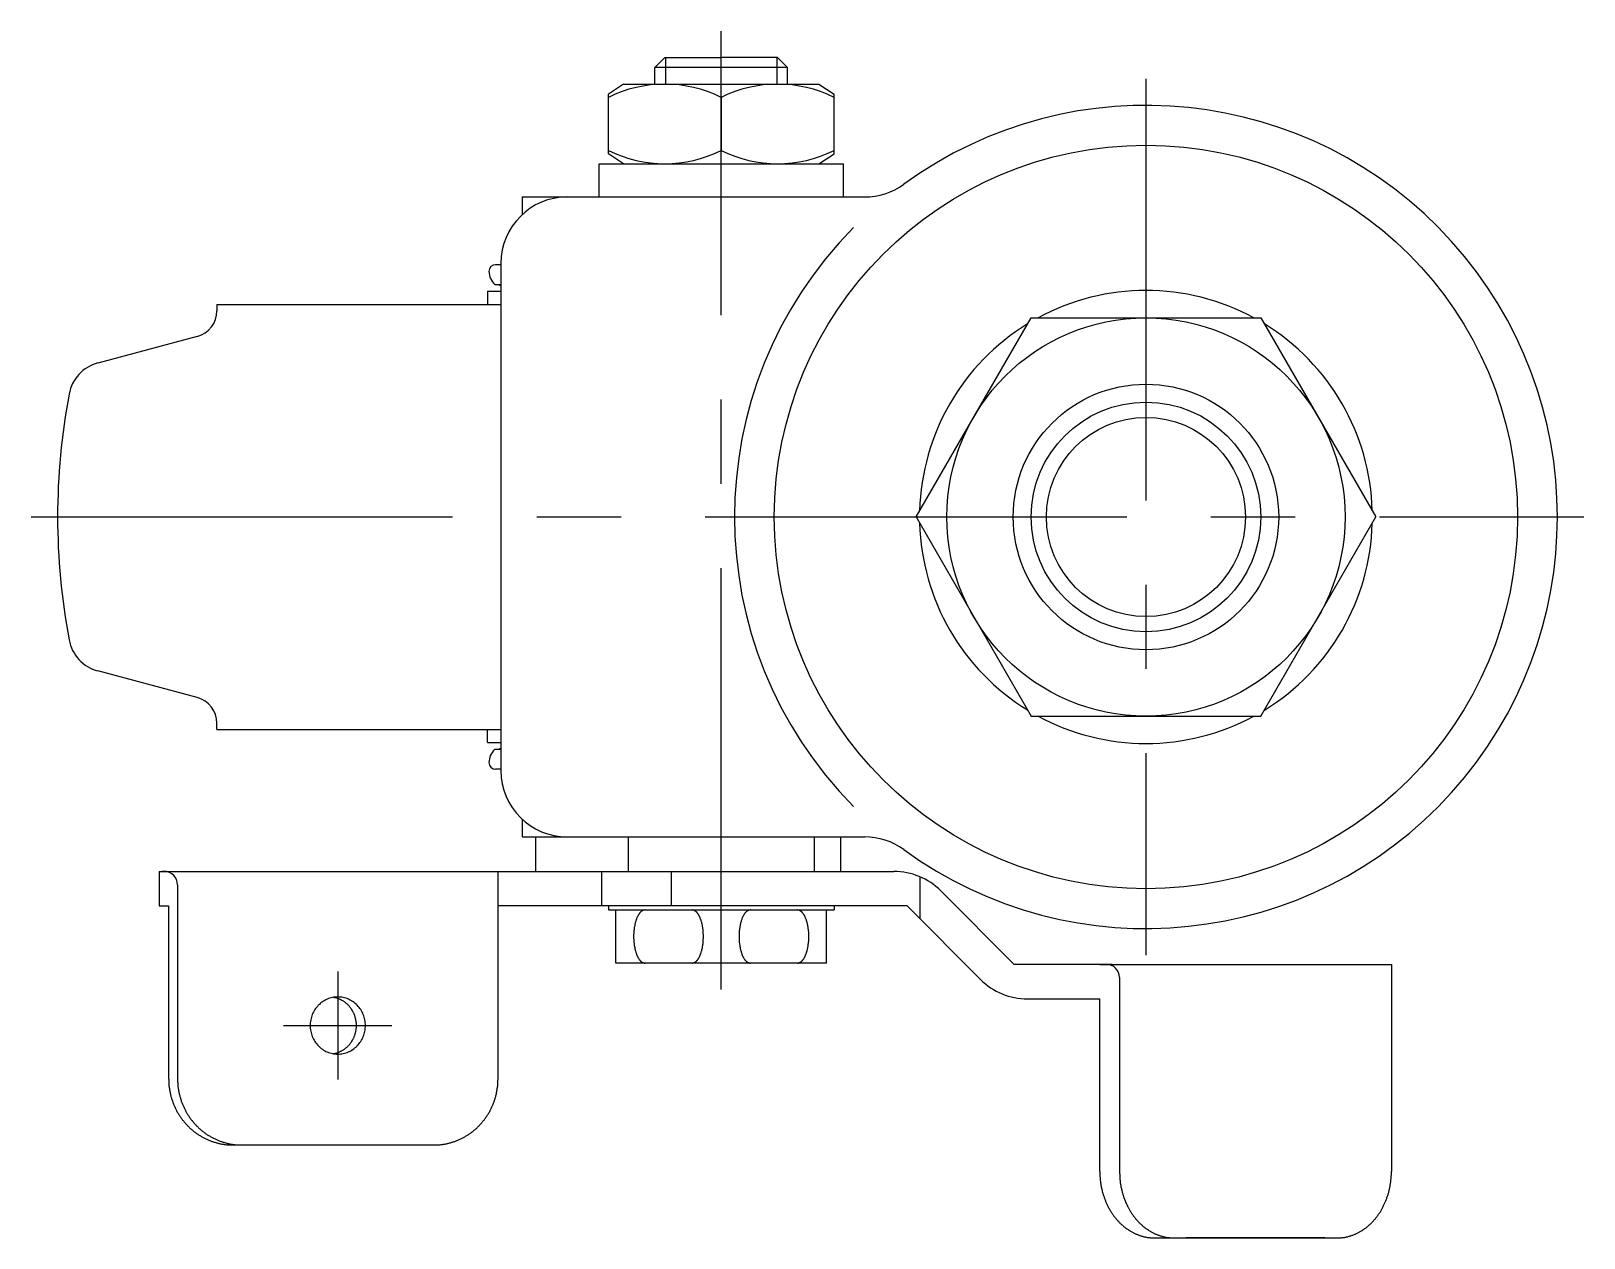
# Model space of a CAD drawing. Extents: x -185 to 65, y -129 to 274.
# Drawn here: x -52 to 65, y 182.9 to 273.8 of the extents above; entities that cross this region are included whole.
import ezdxf

# ---------------------------------------------------------------- set-up
doc = ezdxf.new("R2010")
doc.units = 0
doc.linetypes.add('CENTER', pattern=[50.8, 31.75, -6.35, 6.35, -6.35])
doc.layers.get('0').update_dxf_attribs({"linetype": 'CONTINUOUS'})
doc.layers.add('CENTER', color=1, linetype='CONTINUOUS')

msp = doc.modelspace()

# ---------------------------------------------------------------- linework, layer by layer
at = {"color": 7, "linetype": 'CONTINUOUS'}
for p, q in [((-5, 271.05), (-4.25, 271.8)), ((-4.25, 271.8), (0, 271.8)), ((4.25, 271.8), (0, 271.8)), ((5, 271.05), (4.25, 271.8)), ((5, 271.05), (-5, 271.05)), ((-5, 269.8), (-5, 271.05)), ((5, 269.77), (5, 271.05)), ((-7.36, 269.8), (-8.5, 269.04)), ((-7.36, 269.8), (7.36, 269.8)), ((7.36, 269.8), (8.5, 269.04)), ((-8.5, 264.56), (-8.5, 269.04)), ((0, 268.8), (0, 264.8)), ((8.5, 264.56), (8.5, 269.04)), ((-7.36, 263.8), (-8.5, 264.56)), ((7.36, 263.8), (8.5, 264.56)), ((-9.2, 263.8), (9.2, 263.8)), ((-9.2, 261.3), (-9.2, 263.8)), ((9.2, 261.3), (9.2, 263.8)), ((-15, 261.3), (10.81, 261.3)), ((-15, 261.3), (-15, 259.96)), ((-16.6, 256.3), (-16.6, 218.1)), ((-16.6, 256.2), (-17, 256.2)), ((-17.6, 254.2), (-16.6, 254.2)), ((-17.6, 254.2), (-17.6, 253.2)), ((-17.05, 254.7), (-16.6, 254.7)), ((-38, 253.2), (-16.6, 253.2)), ((-38, 253.2), (-38, 252.73)), ((14.68, 237.2), (23.34, 252.2)), ((23.34, 252.2), (40.66, 252.2)), ((40.66, 252.2), (49.32, 237.2)), ((-39.48, 250.8), (-46.96, 248.79)), ((14.68, 237.2), (23.34, 222.2)), ((40.66, 222.2), (49.32, 237.2)), ((-39.48, 223.59), (-46.96, 225.6)), ((-38, 221.2), (-38, 221.66)), ((-38, 221.2), (-16.6, 221.2)), ((-17.6, 220.2), (-17.6, 221.2)), ((23.34, 222.2), (40.66, 222.2)), ((-17.6, 220.2), (-16.6, 220.2)), ((-17.05, 219.7), (-16.6, 219.7)), ((-16.6, 218.2), (-17, 218.2)), ((-15, 214.43), (-15, 213.1)), ((-15, 213.1), (10.81, 213.1)), ((-14, 213.1), (-14, 210.5)), ((-7, 213.1), (-7, 210.5)), ((7, 213.1), (7, 210.5)), ((9, 210.5), (9, 213.1)), ((-42.34, 210.5), (-16.66, 210.5)), ((-42.34, 210.5), (-42.34, 207.9)), ((-41.8, 210.5), (-42.12, 210.5)), ((-40.96, 209.5), (-40.96, 194.9)), ((-16.81, 194.9), (-16.81, 210.5)), ((-16.66, 210.5), (13.01, 210.5)), ((-9, 207.9), (-9, 210.5)), ((-3.75, 207.9), (-3.75, 210.5)), ((14.98, 206.92), (14.98, 210.09)), ((16.54, 209.03), (22.08, 203.5)), ((-42.34, 207.9), (-41.64, 207.9)), ((-41.64, 207.9), (-41.64, 194.9)), ((14, 207.9), (-16.81, 207.9)), ((-8.5, 207.9), (-8.5, 207.6)), ((-8.5, 207.6), (8.5, 207.6)), ((-7.94, 203.6), (-7.94, 207.6)), ((7.94, 203.6), (7.94, 207.6)), ((8.5, 207.9), (8.5, 207.6)), ((14, 207.9), (19.54, 202.36)), ((-6, 203.6), (-7.94, 203.6)), ((6, 203.6), (-6, 203.6)), ((7.94, 203.6), (6, 203.6)), ((29.45, 203.5), (22.08, 203.5)), ((28.52, 203.5), (50.49, 203.5)), ((30.01, 202.5), (30.01, 187.9)), ((50.49, 203.5), (50.49, 187.9)), ((23.07, 200.9), (28.52, 200.9)), ((23.07, 200.9), (28.52, 200.9)), ((28.52, 187.9), (28.52, 200.9)), ((-36.81, 189.9), (-21.64, 189.9)), ((-35.8, 189.9), (-21.81, 189.9)), ((32.66, 182.9), (46.4, 182.9)), ((45.49, 182.9), (35.01, 182.9))]:
    msp.add_line(p, q, dxfattribs=at)
at = {"color": 3, "linetype": 'CONTINUOUS'}
for p, q in [((-4.19, 271.8), (-4.19, 269.8)), ((4.19, 271.8), (4.19, 269.8))]:
    msp.add_line(p, q, dxfattribs=at)
at = {"color": 7, "linetype": 'CONTINUOUS'}
for points in [[(-5.74, 207.6, 0), (-5.76, 207.6, 0), (-5.79, 207.59, 0), (-5.81, 207.59, 0), (-5.83, 207.59, 0), (-5.85, 207.58, 0), (-5.87, 207.58, 0), (-5.89, 207.57, 0), (-5.91, 207.56, 0), (-5.93, 207.55, 0), (-5.95, 207.54, 0), (-5.97, 207.52, 0), (-5.99, 207.51, 0), (-6.01, 207.5, 0), (-6.03, 207.48, 0), (-6.05, 207.46, 0), (-6.07, 207.45, 0), (-6.09, 207.43, 0), (-6.11, 207.41, 0), (-6.13, 207.38, 0), (-6.15, 207.36, 0), (-6.16, 207.34, 0), (-6.18, 207.31, 0), (-6.2, 207.29, 0), (-6.22, 207.26, 0), (-6.24, 207.23, 0), (-6.25, 207.2, 0), (-6.27, 207.17, 0), (-6.29, 207.14, 0), (-6.3, 207.11, 0), (-6.32, 207.08, 0), (-6.33, 207.05, 0), (-6.35, 207.01, 0), (-6.36, 206.98, 0), (-6.38, 206.94, 0), (-6.39, 206.9, 0), (-6.4, 206.87, 0), (-6.42, 206.83, 0), (-6.43, 206.79, 0), (-6.44, 206.75, 0), (-6.45, 206.71, 0), (-6.46, 206.67, 0), (-6.48, 206.63, 0), (-6.49, 206.58, 0), (-6.5, 206.54, 0), (-6.51, 206.5, 0), (-6.52, 206.45, 0), (-6.52, 206.41, 0), (-6.53, 206.36, 0), (-6.54, 206.32, 0), (-6.55, 206.27, 0), (-6.55, 206.22, 0), (-6.56, 206.18, 0), (-6.57, 206.13, 0), (-6.57, 206.08, 0), (-6.58, 206.04, 0), (-6.58, 205.99, 0), (-6.58, 205.94, 0), (-6.59, 205.89, 0), (-6.59, 205.84, 0), (-6.59, 205.79, 0), (-6.6, 205.74, 0), (-6.6, 205.7, 0), (-6.6, 205.65, 0), (-6.6, 205.6, 0), (-6.6, 205.55, 0), (-6.6, 205.5, 0), (-6.6, 205.45, 0), (-6.59, 205.4, 0), (-6.59, 205.35, 0), (-6.59, 205.3, 0), (-6.58, 205.26, 0), (-6.58, 205.21, 0), (-6.58, 205.16, 0), (-6.57, 205.11, 0), (-6.57, 205.06, 0), (-6.56, 205.02, 0), (-6.55, 204.97, 0), (-6.55, 204.92, 0), (-6.54, 204.88, 0), (-6.53, 204.83, 0), (-6.52, 204.79, 0), (-6.52, 204.74, 0), (-6.51, 204.7, 0), (-6.5, 204.65, 0), (-6.49, 204.61, 0), (-6.48, 204.57, 0), (-6.46, 204.53, 0), (-6.45, 204.49, 0), (-6.44, 204.45, 0), (-6.43, 204.41, 0), (-6.42, 204.37, 0), (-6.4, 204.33, 0), (-6.39, 204.29, 0), (-6.38, 204.25, 0), (-6.36, 204.22, 0), (-6.35, 204.18, 0), (-6.33, 204.15, 0), (-6.32, 204.12, 0), (-6.3, 204.08, 0), (-6.29, 204.05, 0), (-6.27, 204.02, 0), (-6.25, 203.99, 0), (-6.24, 203.96, 0), (-6.22, 203.93, 0), (-6.2, 203.91, 0), (-6.18, 203.88, 0), (-6.16, 203.86, 0), (-6.15, 203.83, 0), (-6.13, 203.81, 0), (-6.11, 203.79, 0), (-6.09, 203.77, 0), (-6.07, 203.75, 0), (-6.05, 203.73, 0), (-6.03, 203.71, 0), (-6.01, 203.7, 0), (-5.99, 203.68, 0), (-5.97, 203.67, 0), (-5.95, 203.66, 0), (-5.93, 203.65, 0), (-5.91, 203.64, 0), (-5.89, 203.63, 0), (-5.87, 203.62, 0), (-5.85, 203.61, 0), (-5.83, 203.61, 0), (-5.81, 203.6, 0), (-5.79, 203.6, 0), (-5.76, 203.6, 0), (-5.74, 203.6, 0)], [(-2.2, 203.6, 0), (-2.17, 203.6, 0), (-2.15, 203.6, 0), (-2.13, 203.6, 0), (-2.11, 203.61, 0), (-2.09, 203.61, 0), (-2.07, 203.62, 0), (-2.05, 203.63, 0), (-2.03, 203.64, 0), (-2.01, 203.65, 0), (-1.99, 203.66, 0), (-1.97, 203.67, 0), (-1.95, 203.68, 0), (-1.93, 203.7, 0), (-1.91, 203.71, 0), (-1.89, 203.73, 0), (-1.87, 203.75, 0), (-1.85, 203.77, 0), (-1.83, 203.79, 0), (-1.81, 203.81, 0), (-1.79, 203.83, 0), (-1.77, 203.86, 0), (-1.76, 203.88, 0), (-1.74, 203.91, 0), (-1.72, 203.93, 0), (-1.7, 203.96, 0), (-1.69, 203.99, 0), (-1.67, 204.02, 0), (-1.65, 204.05, 0), (-1.64, 204.08, 0), (-1.62, 204.12, 0), (-1.61, 204.15, 0), (-1.59, 204.18, 0), (-1.58, 204.22, 0), (-1.56, 204.25, 0), (-1.55, 204.29, 0), (-1.54, 204.33, 0), (-1.52, 204.37, 0), (-1.51, 204.41, 0), (-1.5, 204.45, 0), (-1.49, 204.49, 0), (-1.47, 204.53, 0), (-1.46, 204.57, 0), (-1.45, 204.61, 0), (-1.44, 204.65, 0), (-1.43, 204.7, 0), (-1.42, 204.74, 0), (-1.42, 204.79, 0), (-1.41, 204.83, 0), (-1.4, 204.88, 0), (-1.39, 204.92, 0), (-1.39, 204.97, 0), (-1.38, 205.02, 0), (-1.37, 205.06, 0), (-1.37, 205.11, 0), (-1.36, 205.16, 0), (-1.36, 205.21, 0), (-1.35, 205.26, 0), (-1.35, 205.3, 0), (-1.35, 205.35, 0), (-1.35, 205.4, 0), (-1.34, 205.45, 0), (-1.34, 205.5, 0), (-1.34, 205.55, 0), (-1.34, 205.6, 0), (-1.34, 205.65, 0), (-1.34, 205.7, 0), (-1.34, 205.74, 0), (-1.35, 205.79, 0), (-1.35, 205.84, 0), (-1.35, 205.89, 0), (-1.35, 205.94, 0), (-1.36, 205.99, 0), (-1.36, 206.04, 0), (-1.37, 206.08, 0), (-1.37, 206.13, 0), (-1.38, 206.18, 0), (-1.39, 206.22, 0), (-1.39, 206.27, 0), (-1.4, 206.32, 0), (-1.41, 206.36, 0), (-1.42, 206.41, 0), (-1.42, 206.45, 0), (-1.43, 206.5, 0), (-1.44, 206.54, 0), (-1.45, 206.58, 0), (-1.46, 206.63, 0), (-1.47, 206.67, 0), (-1.49, 206.71, 0), (-1.5, 206.75, 0), (-1.51, 206.79, 0), (-1.52, 206.83, 0), (-1.54, 206.87, 0), (-1.55, 206.9, 0), (-1.56, 206.94, 0), (-1.58, 206.98, 0), (-1.59, 207.01, 0), (-1.61, 207.05, 0), (-1.62, 207.08, 0), (-1.64, 207.11, 0), (-1.65, 207.14, 0), (-1.67, 207.17, 0), (-1.69, 207.2, 0), (-1.7, 207.23, 0), (-1.72, 207.26, 0), (-1.74, 207.29, 0), (-1.76, 207.31, 0), (-1.77, 207.34, 0), (-1.79, 207.36, 0), (-1.81, 207.38, 0), (-1.83, 207.41, 0), (-1.85, 207.43, 0), (-1.87, 207.45, 0), (-1.89, 207.46, 0), (-1.91, 207.48, 0), (-1.93, 207.5, 0), (-1.95, 207.51, 0), (-1.97, 207.52, 0), (-1.99, 207.54, 0), (-2.01, 207.55, 0), (-2.03, 207.56, 0), (-2.05, 207.57, 0), (-2.07, 207.58, 0), (-2.09, 207.58, 0), (-2.11, 207.59, 0), (-2.13, 207.59, 0), (-2.15, 207.59, 0), (-2.17, 207.6, 0), (-2.2, 207.6, 0)], [(2.2, 207.6, 0), (2.18, 207.6, 0), (2.15, 207.59, 0), (2.13, 207.59, 0), (2.11, 207.59, 0), (2.09, 207.58, 0), (2.07, 207.58, 0), (2.05, 207.57, 0), (2.03, 207.56, 0), (2.01, 207.55, 0), (1.99, 207.54, 0), (1.97, 207.52, 0), (1.95, 207.51, 0), (1.93, 207.5, 0), (1.91, 207.48, 0), (1.89, 207.46, 0), (1.87, 207.45, 0), (1.85, 207.43, 0), (1.83, 207.41, 0), (1.81, 207.38, 0), (1.79, 207.36, 0), (1.78, 207.34, 0), (1.76, 207.31, 0), (1.74, 207.29, 0), (1.72, 207.26, 0), (1.7, 207.23, 0), (1.69, 207.2, 0), (1.67, 207.17, 0), (1.65, 207.14, 0), (1.64, 207.11, 0), (1.62, 207.08, 0), (1.61, 207.05, 0), (1.59, 207.01, 0), (1.58, 206.98, 0), (1.56, 206.94, 0), (1.55, 206.9, 0), (1.54, 206.87, 0), (1.52, 206.83, 0), (1.51, 206.79, 0), (1.5, 206.75, 0), (1.49, 206.71, 0), (1.48, 206.67, 0), (1.46, 206.63, 0), (1.45, 206.58, 0), (1.44, 206.54, 0), (1.43, 206.5, 0), (1.42, 206.45, 0), (1.42, 206.41, 0), (1.41, 206.36, 0), (1.4, 206.32, 0), (1.39, 206.27, 0), (1.39, 206.22, 0), (1.38, 206.18, 0), (1.37, 206.13, 0), (1.37, 206.08, 0), (1.36, 206.04, 0), (1.36, 205.99, 0), (1.36, 205.94, 0), (1.35, 205.89, 0), (1.35, 205.84, 0), (1.35, 205.79, 0), (1.34, 205.74, 0), (1.34, 205.7, 0), (1.34, 205.65, 0), (1.34, 205.6, 0), (1.34, 205.55, 0), (1.34, 205.5, 0), (1.34, 205.45, 0), (1.35, 205.4, 0), (1.35, 205.35, 0), (1.35, 205.3, 0), (1.36, 205.26, 0), (1.36, 205.21, 0), (1.36, 205.16, 0), (1.37, 205.11, 0), (1.37, 205.06, 0), (1.38, 205.02, 0), (1.39, 204.97, 0), (1.39, 204.92, 0), (1.4, 204.88, 0), (1.41, 204.83, 0), (1.42, 204.79, 0), (1.42, 204.74, 0), (1.43, 204.7, 0), (1.44, 204.65, 0), (1.45, 204.61, 0), (1.46, 204.57, 0), (1.48, 204.53, 0), (1.49, 204.49, 0), (1.5, 204.45, 0), (1.51, 204.41, 0), (1.52, 204.37, 0), (1.54, 204.33, 0), (1.55, 204.29, 0), (1.56, 204.25, 0), (1.58, 204.22, 0), (1.59, 204.18, 0), (1.61, 204.15, 0), (1.62, 204.12, 0), (1.64, 204.08, 0), (1.65, 204.05, 0), (1.67, 204.02, 0), (1.69, 203.99, 0), (1.7, 203.96, 0), (1.72, 203.93, 0), (1.74, 203.91, 0), (1.76, 203.88, 0), (1.78, 203.86, 0), (1.79, 203.83, 0), (1.81, 203.81, 0), (1.83, 203.79, 0), (1.85, 203.77, 0), (1.87, 203.75, 0), (1.89, 203.73, 0), (1.91, 203.71, 0), (1.93, 203.7, 0), (1.95, 203.68, 0), (1.97, 203.67, 0), (1.99, 203.66, 0), (2.01, 203.65, 0), (2.03, 203.64, 0), (2.05, 203.63, 0), (2.07, 203.62, 0), (2.09, 203.61, 0), (2.11, 203.61, 0), (2.13, 203.6, 0), (2.15, 203.6, 0), (2.18, 203.6, 0), (2.2, 203.6, 0)], [(5.74, 203.6, 0), (5.77, 203.6, 0), (5.79, 203.6, 0), (5.81, 203.6, 0), (5.83, 203.61, 0), (5.85, 203.61, 0), (5.87, 203.62, 0), (5.89, 203.63, 0), (5.91, 203.64, 0), (5.93, 203.65, 0), (5.95, 203.66, 0), (5.97, 203.67, 0), (5.99, 203.68, 0), (6.01, 203.7, 0), (6.03, 203.71, 0), (6.05, 203.73, 0), (6.07, 203.75, 0), (6.09, 203.77, 0), (6.11, 203.79, 0), (6.13, 203.81, 0), (6.15, 203.83, 0), (6.17, 203.86, 0), (6.18, 203.88, 0), (6.2, 203.91, 0), (6.22, 203.93, 0), (6.24, 203.96, 0), (6.25, 203.99, 0), (6.27, 204.02, 0), (6.29, 204.05, 0), (6.3, 204.08, 0), (6.32, 204.12, 0), (6.33, 204.15, 0), (6.35, 204.18, 0), (6.36, 204.22, 0), (6.38, 204.25, 0), (6.39, 204.29, 0), (6.4, 204.33, 0), (6.42, 204.37, 0), (6.43, 204.41, 0), (6.44, 204.45, 0), (6.45, 204.49, 0), (6.47, 204.53, 0), (6.48, 204.57, 0), (6.49, 204.61, 0), (6.5, 204.65, 0), (6.51, 204.7, 0), (6.52, 204.74, 0), (6.52, 204.79, 0), (6.53, 204.83, 0), (6.54, 204.88, 0), (6.55, 204.92, 0), (6.55, 204.97, 0), (6.56, 205.02, 0), (6.57, 205.06, 0), (6.57, 205.11, 0), (6.58, 205.16, 0), (6.58, 205.21, 0), (6.59, 205.26, 0), (6.59, 205.3, 0), (6.59, 205.35, 0), (6.59, 205.4, 0), (6.6, 205.45, 0), (6.6, 205.5, 0), (6.6, 205.55, 0), (6.6, 205.6, 0), (6.6, 205.65, 0), (6.6, 205.7, 0), (6.6, 205.74, 0), (6.59, 205.79, 0), (6.59, 205.84, 0), (6.59, 205.89, 0), (6.59, 205.94, 0), (6.58, 205.99, 0), (6.58, 206.04, 0), (6.57, 206.08, 0), (6.57, 206.13, 0), (6.56, 206.18, 0), (6.55, 206.22, 0), (6.55, 206.27, 0), (6.54, 206.32, 0), (6.53, 206.36, 0), (6.52, 206.41, 0), (6.52, 206.45, 0), (6.51, 206.5, 0), (6.5, 206.54, 0), (6.49, 206.58, 0), (6.48, 206.63, 0), (6.47, 206.67, 0), (6.45, 206.71, 0), (6.44, 206.75, 0), (6.43, 206.79, 0), (6.42, 206.83, 0), (6.4, 206.87, 0), (6.39, 206.9, 0), (6.38, 206.94, 0), (6.36, 206.98, 0), (6.35, 207.01, 0), (6.33, 207.05, 0), (6.32, 207.08, 0), (6.3, 207.11, 0), (6.29, 207.14, 0), (6.27, 207.17, 0), (6.25, 207.2, 0), (6.24, 207.23, 0), (6.22, 207.26, 0), (6.2, 207.29, 0), (6.18, 207.31, 0), (6.17, 207.34, 0), (6.15, 207.36, 0), (6.13, 207.38, 0), (6.11, 207.41, 0), (6.09, 207.43, 0), (6.07, 207.45, 0), (6.05, 207.46, 0), (6.03, 207.48, 0), (6.01, 207.5, 0), (5.99, 207.51, 0), (5.97, 207.52, 0), (5.95, 207.54, 0), (5.93, 207.55, 0), (5.91, 207.56, 0), (5.89, 207.57, 0), (5.87, 207.58, 0), (5.85, 207.58, 0), (5.83, 207.59, 0), (5.81, 207.59, 0), (5.79, 207.59, 0), (5.77, 207.6, 0), (5.74, 207.6, 0)], [(-28.89, 201.05, 0), (-28.99, 201.04, 0), (-29.09, 201.04, 0), (-29.19, 201.02, 0), (-29.29, 201.01, 0), (-29.39, 200.98, 0), (-29.49, 200.95, 0), (-29.59, 200.92, 0), (-29.68, 200.88, 0), (-29.78, 200.84, 0), (-29.87, 200.79, 0), (-29.96, 200.74, 0), (-30.04, 200.69, 0), (-30.13, 200.62, 0), (-30.21, 200.56, 0), (-30.28, 200.49, 0), (-30.36, 200.42, 0), (-30.43, 200.34, 0), (-30.49, 200.26, 0), (-30.56, 200.18, 0), (-30.62, 200.09, 0), (-30.67, 200, 0), (-30.72, 199.91, 0), (-30.77, 199.82, 0), (-30.81, 199.72, 0), (-30.84, 199.62, 0), (-30.88, 199.52, 0), (-30.9, 199.42, 0), (-30.93, 199.32, 0), (-30.94, 199.21, 0), (-30.96, 199.11, 0), (-30.96, 199, 0), (-30.97, 198.9, 0), (-30.96, 198.79, 0), (-30.96, 198.69, 0), (-30.94, 198.58, 0), (-30.93, 198.48, 0), (-30.9, 198.37, 0), (-30.88, 198.27, 0), (-30.84, 198.17, 0), (-30.81, 198.07, 0), (-30.77, 197.98, 0), (-30.72, 197.88, 0), (-30.67, 197.79, 0), (-30.62, 197.7, 0), (-30.56, 197.62, 0), (-30.49, 197.53, 0), (-30.43, 197.45, 0), (-30.36, 197.38, 0), (-30.28, 197.3, 0), (-30.21, 197.24, 0), (-30.13, 197.17, 0), (-30.04, 197.11, 0), (-29.96, 197.05, 0), (-29.87, 197, 0), (-29.78, 196.95, 0), (-29.68, 196.91, 0), (-29.59, 196.87, 0), (-29.49, 196.84, 0), (-29.39, 196.81, 0), (-29.29, 196.79, 0), (-29.19, 196.77, 0), (-29.09, 196.76, 0), (-28.99, 196.75, 0), (-28.89, 196.75, 0), (-28.79, 196.75, 0), (-28.69, 196.76, 0), (-28.58, 196.77, 0), (-28.48, 196.79, 0), (-28.38, 196.81, 0), (-28.29, 196.84, 0), (-28.19, 196.87, 0), (-28.09, 196.91, 0), (-28, 196.95, 0), (-27.91, 197, 0), (-27.82, 197.05, 0), (-27.73, 197.11, 0), (-27.65, 197.17, 0), (-27.57, 197.24, 0), (-27.49, 197.3, 0), (-27.42, 197.38, 0), (-27.35, 197.45, 0), (-27.28, 197.53, 0), (-27.22, 197.62, 0), (-27.16, 197.7, 0), (-27.11, 197.79, 0), (-27.06, 197.88, 0), (-27.01, 197.98, 0), (-26.97, 198.07, 0), (-26.93, 198.17, 0), (-26.9, 198.27, 0), (-26.87, 198.37, 0), (-26.85, 198.48, 0), (-26.83, 198.58, 0), (-26.82, 198.69, 0), (-26.81, 198.79, 0), (-26.81, 198.9, 0), (-26.81, 199, 0), (-26.82, 199.11, 0), (-26.83, 199.21, 0), (-26.85, 199.32, 0), (-26.87, 199.42, 0), (-26.9, 199.52, 0), (-26.93, 199.62, 0), (-26.97, 199.72, 0), (-27.01, 199.82, 0), (-27.06, 199.91, 0), (-27.11, 200, 0), (-27.16, 200.09, 0), (-27.22, 200.18, 0), (-27.28, 200.26, 0), (-27.35, 200.34, 0), (-27.42, 200.42, 0), (-27.49, 200.49, 0), (-27.57, 200.56, 0), (-27.65, 200.62, 0), (-27.73, 200.69, 0), (-27.82, 200.74, 0), (-27.91, 200.79, 0), (-28, 200.84, 0), (-28.09, 200.88, 0), (-28.19, 200.92, 0), (-28.29, 200.95, 0), (-28.38, 200.98, 0), (-28.48, 201.01, 0), (-28.58, 201.02, 0), (-28.69, 201.04, 0), (-28.79, 201.04, 0), (-28.89, 201.05, 0)], [(-29.24, 196.77, 0), (-29.19, 196.78, 0), (-29.15, 196.79, 0), (-29.1, 196.8, 0), (-29.06, 196.81, 0), (-29.01, 196.82, 0), (-28.97, 196.84, 0), (-28.92, 196.85, 0), (-28.88, 196.87, 0), (-28.84, 196.88, 0), (-28.79, 196.9, 0), (-28.75, 196.92, 0), (-28.71, 196.94, 0), (-28.67, 196.96, 0), (-28.63, 196.98, 0), (-28.59, 197, 0), (-28.55, 197.02, 0), (-28.51, 197.04, 0), (-28.47, 197.07, 0), (-28.43, 197.09, 0), (-28.39, 197.12, 0), (-28.35, 197.15, 0), (-28.32, 197.18, 0), (-28.28, 197.21, 0), (-28.24, 197.24, 0), (-28.21, 197.27, 0), (-28.17, 197.3, 0), (-28.14, 197.33, 0), (-28.11, 197.36, 0), (-28.07, 197.4, 0), (-28.04, 197.43, 0), (-28.01, 197.47, 0), (-27.98, 197.5, 0), (-27.95, 197.54, 0), (-27.92, 197.57, 0), (-27.9, 197.61, 0), (-27.87, 197.65, 0), (-27.84, 197.69, 0), (-27.82, 197.73, 0), (-27.79, 197.77, 0), (-27.77, 197.81, 0), (-27.75, 197.85, 0), (-27.73, 197.89, 0), (-27.7, 197.94, 0), (-27.68, 197.98, 0), (-27.66, 198.02, 0), (-27.65, 198.06, 0), (-27.63, 198.11, 0), (-27.61, 198.15, 0), (-27.6, 198.2, 0), (-27.58, 198.24, 0), (-27.57, 198.29, 0), (-27.56, 198.33, 0), (-27.55, 198.38, 0), (-27.54, 198.43, 0), (-27.53, 198.47, 0), (-27.52, 198.52, 0), (-27.51, 198.57, 0), (-27.5, 198.61, 0), (-27.5, 198.66, 0), (-27.49, 198.71, 0), (-27.49, 198.75, 0), (-27.49, 198.8, 0), (-27.49, 198.85, 0), (-27.48, 198.9, 0), (-27.49, 198.94, 0), (-27.49, 198.99, 0), (-27.49, 199.04, 0), (-27.49, 199.09, 0), (-27.5, 199.13, 0), (-27.5, 199.18, 0), (-27.51, 199.23, 0), (-27.52, 199.28, 0), (-27.53, 199.32, 0), (-27.54, 199.37, 0), (-27.55, 199.41, 0), (-27.56, 199.46, 0), (-27.57, 199.51, 0), (-27.58, 199.55, 0), (-27.6, 199.6, 0), (-27.61, 199.64, 0), (-27.63, 199.69, 0), (-27.65, 199.73, 0), (-27.66, 199.77, 0), (-27.68, 199.82, 0), (-27.7, 199.86, 0), (-27.73, 199.9, 0), (-27.75, 199.94, 0), (-27.77, 199.98, 0), (-27.79, 200.03, 0), (-27.82, 200.06, 0), (-27.84, 200.1, 0), (-27.87, 200.14, 0), (-27.9, 200.18, 0), (-27.92, 200.22, 0), (-27.95, 200.26, 0), (-27.98, 200.29, 0), (-28.01, 200.33, 0), (-28.04, 200.36, 0), (-28.07, 200.4, 0), (-28.11, 200.43, 0), (-28.14, 200.47, 0), (-28.17, 200.5, 0), (-28.21, 200.53, 0), (-28.24, 200.56, 0), (-28.28, 200.59, 0), (-28.32, 200.62, 0), (-28.35, 200.65, 0), (-28.39, 200.67, 0), (-28.43, 200.7, 0), (-28.47, 200.72, 0), (-28.51, 200.75, 0), (-28.55, 200.77, 0), (-28.59, 200.79, 0), (-28.63, 200.82, 0), (-28.67, 200.84, 0), (-28.71, 200.86, 0), (-28.75, 200.88, 0), (-28.79, 200.9, 0), (-28.84, 200.91, 0), (-28.88, 200.93, 0), (-28.92, 200.94, 0), (-28.97, 200.96, 0), (-29.01, 200.97, 0), (-29.06, 200.98, 0), (-29.1, 200.99, 0), (-29.15, 201, 0), (-29.19, 201.01, 0), (-29.24, 201.02, 0)], [(-41.64, 194.9, 0), (-41.63, 194.84, 0), (-41.63, 194.77, 0), (-41.63, 194.71, 0), (-41.63, 194.65, 0), (-41.63, 194.59, 0), (-41.62, 194.53, 0), (-41.62, 194.47, 0), (-41.61, 194.41, 0), (-41.61, 194.35, 0), (-41.6, 194.29, 0), (-41.59, 194.22, 0), (-41.58, 194.16, 0), (-41.57, 194.1, 0), (-41.56, 194.04, 0), (-41.55, 193.98, 0), (-41.54, 193.92, 0), (-41.53, 193.86, 0), (-41.52, 193.8, 0), (-41.5, 193.74, 0), (-41.49, 193.68, 0), (-41.48, 193.62, 0), (-41.46, 193.56, 0), (-41.44, 193.5, 0), (-41.43, 193.45, 0), (-41.41, 193.39, 0), (-41.39, 193.33, 0), (-41.37, 193.27, 0), (-41.35, 193.21, 0), (-41.33, 193.16, 0), (-41.31, 193.1, 0), (-41.29, 193.04, 0), (-41.27, 192.98, 0), (-41.24, 192.93, 0), (-41.22, 192.87, 0), (-41.2, 192.82, 0), (-41.17, 192.76, 0), (-41.15, 192.7, 0), (-41.12, 192.65, 0), (-41.09, 192.59, 0), (-41.07, 192.54, 0), (-41.04, 192.49, 0), (-41.01, 192.43, 0), (-40.98, 192.38, 0), (-40.95, 192.33, 0), (-40.92, 192.27, 0), (-40.89, 192.22, 0), (-40.85, 192.17, 0), (-40.82, 192.12, 0), (-40.79, 192.07, 0), (-40.75, 192.02, 0), (-40.72, 191.97, 0), (-40.68, 191.92, 0), (-40.65, 191.87, 0), (-40.61, 191.82, 0), (-40.58, 191.77, 0), (-40.54, 191.73, 0), (-40.5, 191.68, 0), (-40.46, 191.63, 0), (-40.42, 191.59, 0), (-40.38, 191.54, 0), (-40.34, 191.49, 0), (-40.3, 191.45, 0), (-40.26, 191.41, 0), (-40.22, 191.36, 0), (-40.18, 191.32, 0), (-40.14, 191.28, 0), (-40.09, 191.23, 0), (-40.05, 191.19, 0), (-40, 191.15, 0), (-39.96, 191.11, 0), (-39.92, 191.07, 0), (-39.87, 191.03, 0), (-39.82, 190.99, 0), (-39.78, 190.96, 0), (-39.73, 190.92, 0), (-39.68, 190.88, 0), (-39.63, 190.85, 0), (-39.59, 190.81, 0), (-39.54, 190.77, 0), (-39.49, 190.74, 0), (-39.44, 190.71, 0), (-39.39, 190.67, 0), (-39.34, 190.64, 0), (-39.29, 190.61, 0), (-39.24, 190.58, 0), (-39.19, 190.55, 0), (-39.13, 190.52, 0), (-39.08, 190.49, 0), (-39.03, 190.46, 0), (-38.98, 190.43, 0), (-38.92, 190.4, 0), (-38.87, 190.38, 0), (-38.82, 190.35, 0), (-38.76, 190.33, 0), (-38.71, 190.3, 0), (-38.65, 190.28, 0), (-38.6, 190.25, 0), (-38.54, 190.23, 0), (-38.49, 190.21, 0), (-38.43, 190.19, 0), (-38.38, 190.17, 0), (-38.32, 190.15, 0), (-38.26, 190.13, 0), (-38.21, 190.11, 0), (-38.15, 190.1, 0), (-38.09, 190.08, 0), (-38.04, 190.06, 0), (-37.98, 190.05, 0), (-37.92, 190.03, 0), (-37.86, 190.02, 0), (-37.81, 190.01, 0), (-37.75, 189.99, 0), (-37.69, 189.98, 0), (-37.63, 189.97, 0), (-37.57, 189.96, 0), (-37.51, 189.95, 0), (-37.46, 189.94, 0), (-37.4, 189.94, 0), (-37.34, 189.93, 0), (-37.28, 189.92, 0), (-37.22, 189.92, 0), (-37.16, 189.91, 0), (-37.1, 189.91, 0), (-37.04, 189.9, 0), (-36.98, 189.9, 0), (-36.92, 189.9, 0), (-36.86, 189.9, 0), (-36.81, 189.9, 0)], [(-40.96, 194.9, 0), (-40.96, 194.84, 0), (-40.96, 194.77, 0), (-40.96, 194.71, 0), (-40.96, 194.65, 0), (-40.95, 194.59, 0), (-40.95, 194.53, 0), (-40.94, 194.47, 0), (-40.94, 194.41, 0), (-40.93, 194.35, 0), (-40.93, 194.29, 0), (-40.92, 194.22, 0), (-40.91, 194.16, 0), (-40.9, 194.1, 0), (-40.89, 194.04, 0), (-40.88, 193.98, 0), (-40.87, 193.92, 0), (-40.86, 193.86, 0), (-40.85, 193.8, 0), (-40.83, 193.74, 0), (-40.82, 193.68, 0), (-40.8, 193.62, 0), (-40.79, 193.56, 0), (-40.77, 193.5, 0), (-40.75, 193.45, 0), (-40.74, 193.39, 0), (-40.72, 193.33, 0), (-40.7, 193.27, 0), (-40.68, 193.21, 0), (-40.66, 193.16, 0), (-40.64, 193.1, 0), (-40.62, 193.04, 0), (-40.59, 192.98, 0), (-40.57, 192.93, 0), (-40.55, 192.87, 0), (-40.52, 192.82, 0), (-40.5, 192.76, 0), (-40.47, 192.7, 0), (-40.45, 192.65, 0), (-40.42, 192.59, 0), (-40.39, 192.54, 0), (-40.36, 192.49, 0), (-40.33, 192.43, 0), (-40.31, 192.38, 0), (-40.28, 192.33, 0), (-40.24, 192.27, 0), (-40.21, 192.22, 0), (-40.18, 192.17, 0), (-40.15, 192.12, 0), (-40.12, 192.07, 0), (-40.08, 192.02, 0), (-40.05, 191.97, 0), (-40.01, 191.92, 0), (-39.98, 191.87, 0), (-39.94, 191.82, 0), (-39.9, 191.77, 0), (-39.87, 191.73, 0), (-39.83, 191.68, 0), (-39.79, 191.63, 0), (-39.75, 191.59, 0), (-39.71, 191.54, 0), (-39.67, 191.49, 0), (-39.63, 191.45, 0), (-39.59, 191.41, 0), (-39.55, 191.36, 0), (-39.51, 191.32, 0), (-39.46, 191.28, 0), (-39.42, 191.23, 0), (-39.38, 191.19, 0), (-39.33, 191.15, 0), (-39.29, 191.11, 0), (-39.24, 191.07, 0), (-39.2, 191.03, 0), (-39.15, 190.99, 0), (-39.1, 190.96, 0), (-39.06, 190.92, 0), (-39.01, 190.88, 0), (-38.96, 190.85, 0), (-38.91, 190.81, 0), (-38.87, 190.77, 0), (-38.82, 190.74, 0), (-38.77, 190.71, 0), (-38.72, 190.67, 0), (-38.67, 190.64, 0), (-38.62, 190.61, 0), (-38.56, 190.58, 0), (-38.51, 190.55, 0), (-38.46, 190.52, 0), (-38.41, 190.49, 0), (-38.36, 190.46, 0), (-38.3, 190.43, 0), (-38.25, 190.4, 0), (-38.2, 190.38, 0), (-38.14, 190.35, 0), (-38.09, 190.33, 0), (-38.04, 190.3, 0), (-37.98, 190.28, 0), (-37.93, 190.25, 0), (-37.87, 190.23, 0), (-37.82, 190.21, 0), (-37.76, 190.19, 0), (-37.7, 190.17, 0), (-37.65, 190.15, 0), (-37.59, 190.13, 0), (-37.53, 190.11, 0), (-37.48, 190.1, 0), (-37.42, 190.08, 0), (-37.36, 190.06, 0), (-37.31, 190.05, 0), (-37.25, 190.03, 0), (-37.19, 190.02, 0), (-37.13, 190.01, 0), (-37.07, 189.99, 0), (-37.02, 189.98, 0), (-36.96, 189.97, 0), (-36.9, 189.96, 0), (-36.84, 189.95, 0), (-36.78, 189.94, 0), (-36.72, 189.94, 0), (-36.67, 189.93, 0), (-36.61, 189.92, 0), (-36.55, 189.92, 0), (-36.49, 189.91, 0), (-36.43, 189.91, 0), (-36.37, 189.9, 0), (-36.31, 189.9, 0), (-36.25, 189.9, 0), (-36.19, 189.9, 0), (-36.13, 189.9, 0)], [(-21.64, 189.9, 0), (-21.58, 189.9, 0), (-21.53, 189.9, 0), (-21.47, 189.9, 0), (-21.41, 189.9, 0), (-21.35, 189.91, 0), (-21.29, 189.91, 0), (-21.23, 189.92, 0), (-21.17, 189.92, 0), (-21.11, 189.93, 0), (-21.05, 189.94, 0), (-20.99, 189.94, 0), (-20.94, 189.95, 0), (-20.88, 189.96, 0), (-20.82, 189.97, 0), (-20.76, 189.98, 0), (-20.7, 189.99, 0), (-20.64, 190.01, 0), (-20.59, 190.02, 0), (-20.53, 190.03, 0), (-20.47, 190.05, 0), (-20.41, 190.06, 0), (-20.36, 190.08, 0), (-20.3, 190.1, 0), (-20.24, 190.11, 0), (-20.19, 190.13, 0), (-20.13, 190.15, 0), (-20.07, 190.17, 0), (-20.02, 190.19, 0), (-19.96, 190.21, 0), (-19.91, 190.23, 0), (-19.85, 190.25, 0), (-19.8, 190.28, 0), (-19.74, 190.3, 0), (-19.69, 190.33, 0), (-19.63, 190.35, 0), (-19.58, 190.38, 0), (-19.53, 190.4, 0), (-19.47, 190.43, 0), (-19.42, 190.46, 0), (-19.37, 190.49, 0), (-19.32, 190.52, 0), (-19.26, 190.55, 0), (-19.21, 190.58, 0), (-19.16, 190.61, 0), (-19.11, 190.64, 0), (-19.06, 190.67, 0), (-19.01, 190.71, 0), (-18.96, 190.74, 0), (-18.91, 190.77, 0), (-18.86, 190.81, 0), (-18.81, 190.85, 0), (-18.77, 190.88, 0), (-18.72, 190.92, 0), (-18.67, 190.96, 0), (-18.63, 190.99, 0), (-18.58, 191.03, 0), (-18.53, 191.07, 0), (-18.49, 191.11, 0), (-18.44, 191.15, 0), (-18.4, 191.19, 0), (-18.36, 191.23, 0), (-18.31, 191.28, 0), (-18.27, 191.32, 0), (-18.23, 191.36, 0), (-18.19, 191.41, 0), (-18.15, 191.45, 0), (-18.11, 191.49, 0), (-18.07, 191.54, 0), (-18.03, 191.59, 0), (-17.99, 191.63, 0), (-17.95, 191.68, 0), (-17.91, 191.73, 0), (-17.87, 191.77, 0), (-17.84, 191.82, 0), (-17.8, 191.87, 0), (-17.76, 191.92, 0), (-17.73, 191.97, 0), (-17.7, 192.02, 0), (-17.66, 192.07, 0), (-17.63, 192.12, 0), (-17.6, 192.17, 0), (-17.56, 192.22, 0), (-17.53, 192.27, 0), (-17.5, 192.33, 0), (-17.47, 192.38, 0), (-17.44, 192.43, 0), (-17.41, 192.49, 0), (-17.38, 192.54, 0), (-17.36, 192.59, 0), (-17.33, 192.65, 0), (-17.3, 192.7, 0), (-17.28, 192.76, 0), (-17.25, 192.82, 0), (-17.23, 192.87, 0), (-17.2, 192.93, 0), (-17.18, 192.98, 0), (-17.16, 193.04, 0), (-17.14, 193.1, 0), (-17.12, 193.16, 0), (-17.1, 193.21, 0), (-17.08, 193.27, 0), (-17.06, 193.33, 0), (-17.04, 193.39, 0), (-17.02, 193.45, 0), (-17.01, 193.5, 0), (-16.99, 193.56, 0), (-16.97, 193.62, 0), (-16.96, 193.68, 0), (-16.94, 193.74, 0), (-16.93, 193.8, 0), (-16.92, 193.86, 0), (-16.91, 193.92, 0), (-16.9, 193.98, 0), (-16.89, 194.04, 0), (-16.88, 194.1, 0), (-16.87, 194.16, 0), (-16.86, 194.22, 0), (-16.85, 194.29, 0), (-16.84, 194.35, 0), (-16.84, 194.41, 0), (-16.83, 194.47, 0), (-16.83, 194.53, 0), (-16.82, 194.59, 0), (-16.82, 194.65, 0), (-16.82, 194.71, 0), (-16.82, 194.77, 0), (-16.81, 194.84, 0), (-16.81, 194.9, 0)], [(28.52, 187.9, 0), (28.52, 187.84, 0), (28.52, 187.77, 0), (28.52, 187.71, 0), (28.53, 187.65, 0), (28.53, 187.59, 0), (28.53, 187.53, 0), (28.54, 187.47, 0), (28.54, 187.41, 0), (28.55, 187.35, 0), (28.55, 187.29, 0), (28.56, 187.22, 0), (28.57, 187.16, 0), (28.57, 187.1, 0), (28.58, 187.04, 0), (28.59, 186.98, 0), (28.6, 186.92, 0), (28.61, 186.86, 0), (28.62, 186.8, 0), (28.63, 186.74, 0), (28.65, 186.68, 0), (28.66, 186.62, 0), (28.67, 186.56, 0), (28.69, 186.5, 0), (28.7, 186.45, 0), (28.71, 186.39, 0), (28.73, 186.33, 0), (28.75, 186.27, 0), (28.76, 186.21, 0), (28.78, 186.16, 0), (28.8, 186.1, 0), (28.82, 186.04, 0), (28.84, 185.98, 0), (28.86, 185.93, 0), (28.88, 185.87, 0), (28.9, 185.82, 0), (28.92, 185.76, 0), (28.94, 185.7, 0), (28.96, 185.65, 0), (28.99, 185.59, 0), (29.01, 185.54, 0), (29.03, 185.49, 0), (29.06, 185.43, 0), (29.08, 185.38, 0), (29.11, 185.33, 0), (29.14, 185.27, 0), (29.16, 185.22, 0), (29.19, 185.17, 0), (29.22, 185.12, 0), (29.25, 185.07, 0), (29.28, 185.02, 0), (29.31, 184.97, 0), (29.34, 184.92, 0), (29.37, 184.87, 0), (29.4, 184.82, 0), (29.43, 184.77, 0), (29.46, 184.73, 0), (29.49, 184.68, 0), (29.53, 184.63, 0), (29.56, 184.59, 0), (29.59, 184.54, 0), (29.63, 184.49, 0), (29.66, 184.45, 0), (29.7, 184.41, 0), (29.73, 184.36, 0), (29.77, 184.32, 0), (29.81, 184.28, 0), (29.84, 184.23, 0), (29.88, 184.19, 0), (29.92, 184.15, 0), (29.96, 184.11, 0), (29.99, 184.07, 0), (30.03, 184.03, 0), (30.07, 183.99, 0), (30.11, 183.96, 0), (30.15, 183.92, 0), (30.19, 183.88, 0), (30.23, 183.85, 0), (30.28, 183.81, 0), (30.32, 183.77, 0), (30.36, 183.74, 0), (30.4, 183.71, 0), (30.44, 183.67, 0), (30.49, 183.64, 0), (30.53, 183.61, 0), (30.57, 183.58, 0), (30.62, 183.55, 0), (30.66, 183.52, 0), (30.71, 183.49, 0), (30.75, 183.46, 0), (30.8, 183.43, 0), (30.84, 183.4, 0), (30.89, 183.38, 0), (30.93, 183.35, 0), (30.98, 183.33, 0), (31.03, 183.3, 0), (31.07, 183.28, 0), (31.12, 183.25, 0), (31.17, 183.23, 0), (31.22, 183.21, 0), (31.26, 183.19, 0), (31.31, 183.17, 0), (31.36, 183.15, 0), (31.41, 183.13, 0), (31.46, 183.11, 0), (31.5, 183.1, 0), (31.55, 183.08, 0), (31.6, 183.06, 0), (31.65, 183.05, 0), (31.7, 183.03, 0), (31.75, 183.02, 0), (31.8, 183.01, 0), (31.85, 182.99, 0), (31.9, 182.98, 0), (31.95, 182.97, 0), (32, 182.96, 0), (32.05, 182.95, 0), (32.1, 182.94, 0), (32.15, 182.94, 0), (32.2, 182.93, 0), (32.25, 182.92, 0), (32.3, 182.92, 0), (32.35, 182.91, 0), (32.4, 182.91, 0), (32.45, 182.9, 0), (32.5, 182.9, 0), (32.56, 182.9, 0), (32.61, 182.9, 0), (32.66, 182.9, 0)], [(30.01, 187.9, 0), (30.01, 187.84, 0), (30.01, 187.77, 0), (30.02, 187.71, 0), (30.02, 187.65, 0), (30.02, 187.59, 0), (30.02, 187.53, 0), (30.03, 187.47, 0), (30.03, 187.41, 0), (30.04, 187.35, 0), (30.04, 187.29, 0), (30.05, 187.22, 0), (30.06, 187.16, 0), (30.07, 187.1, 0), (30.07, 187.04, 0), (30.08, 186.98, 0), (30.09, 186.92, 0), (30.1, 186.86, 0), (30.11, 186.8, 0), (30.12, 186.74, 0), (30.14, 186.68, 0), (30.15, 186.62, 0), (30.16, 186.56, 0), (30.18, 186.5, 0), (30.19, 186.45, 0), (30.2, 186.39, 0), (30.22, 186.33, 0), (30.24, 186.27, 0), (30.25, 186.21, 0), (30.27, 186.16, 0), (30.29, 186.1, 0), (30.31, 186.04, 0), (30.32, 185.98, 0), (30.34, 185.93, 0), (30.36, 185.87, 0), (30.39, 185.82, 0), (30.41, 185.76, 0), (30.43, 185.7, 0), (30.45, 185.65, 0), (30.47, 185.59, 0), (30.5, 185.54, 0), (30.52, 185.49, 0), (30.55, 185.43, 0), (30.57, 185.38, 0), (30.6, 185.33, 0), (30.62, 185.27, 0), (30.65, 185.22, 0), (30.68, 185.17, 0), (30.7, 185.12, 0), (30.73, 185.07, 0), (30.76, 185.02, 0), (30.79, 184.97, 0), (30.82, 184.92, 0), (30.85, 184.87, 0), (30.88, 184.82, 0), (30.91, 184.77, 0), (30.94, 184.73, 0), (30.97, 184.68, 0), (31.01, 184.63, 0), (31.04, 184.59, 0), (31.07, 184.54, 0), (31.11, 184.49, 0), (31.14, 184.45, 0), (31.18, 184.41, 0), (31.21, 184.36, 0), (31.25, 184.32, 0), (31.28, 184.28, 0), (31.32, 184.23, 0), (31.36, 184.19, 0), (31.4, 184.15, 0), (31.43, 184.11, 0), (31.47, 184.07, 0), (31.51, 184.03, 0), (31.55, 183.99, 0), (31.59, 183.96, 0), (31.63, 183.92, 0), (31.67, 183.88, 0), (31.71, 183.85, 0), (31.75, 183.81, 0), (31.79, 183.77, 0), (31.83, 183.74, 0), (31.88, 183.71, 0), (31.92, 183.67, 0), (31.96, 183.64, 0), (32, 183.61, 0), (32.05, 183.58, 0), (32.09, 183.55, 0), (32.13, 183.52, 0), (32.18, 183.49, 0), (32.22, 183.46, 0), (32.27, 183.43, 0), (32.31, 183.4, 0), (32.36, 183.38, 0), (32.4, 183.35, 0), (32.45, 183.33, 0), (32.5, 183.3, 0), (32.54, 183.28, 0), (32.59, 183.25, 0), (32.63, 183.23, 0), (32.68, 183.21, 0), (32.73, 183.19, 0), (32.78, 183.17, 0), (32.82, 183.15, 0), (32.87, 183.13, 0), (32.92, 183.11, 0), (32.97, 183.1, 0), (33.02, 183.08, 0), (33.06, 183.06, 0), (33.11, 183.05, 0), (33.16, 183.03, 0), (33.21, 183.02, 0), (33.26, 183.01, 0), (33.31, 182.99, 0), (33.36, 182.98, 0), (33.41, 182.97, 0), (33.46, 182.96, 0), (33.51, 182.95, 0), (33.56, 182.94, 0), (33.61, 182.94, 0), (33.66, 182.93, 0), (33.71, 182.92, 0), (33.76, 182.92, 0), (33.81, 182.91, 0), (33.86, 182.91, 0), (33.91, 182.9, 0), (33.96, 182.9, 0), (34.01, 182.9, 0), (34.06, 182.9, 0), (34.11, 182.9, 0)], [(46.4, 182.9, 0), (46.45, 182.9, 0), (46.5, 182.9, 0), (46.55, 182.9, 0), (46.6, 182.9, 0), (46.65, 182.91, 0), (46.7, 182.91, 0), (46.75, 182.92, 0), (46.8, 182.92, 0), (46.85, 182.93, 0), (46.9, 182.94, 0), (46.95, 182.94, 0), (47, 182.95, 0), (47.05, 182.96, 0), (47.1, 182.97, 0), (47.15, 182.98, 0), (47.2, 182.99, 0), (47.24, 183.01, 0), (47.29, 183.02, 0), (47.34, 183.03, 0), (47.39, 183.05, 0), (47.44, 183.06, 0), (47.49, 183.08, 0), (47.54, 183.1, 0), (47.58, 183.11, 0), (47.63, 183.13, 0), (47.68, 183.15, 0), (47.73, 183.17, 0), (47.78, 183.19, 0), (47.82, 183.21, 0), (47.87, 183.23, 0), (47.92, 183.25, 0), (47.96, 183.28, 0), (48.01, 183.3, 0), (48.06, 183.33, 0), (48.1, 183.35, 0), (48.15, 183.38, 0), (48.19, 183.4, 0), (48.24, 183.43, 0), (48.28, 183.46, 0), (48.33, 183.49, 0), (48.37, 183.52, 0), (48.41, 183.55, 0), (48.46, 183.58, 0), (48.5, 183.61, 0), (48.54, 183.64, 0), (48.59, 183.67, 0), (48.63, 183.71, 0), (48.67, 183.74, 0), (48.71, 183.77, 0), (48.75, 183.81, 0), (48.8, 183.85, 0), (48.84, 183.88, 0), (48.88, 183.92, 0), (48.92, 183.96, 0), (48.96, 183.99, 0), (48.99, 184.03, 0), (49.03, 184.07, 0), (49.07, 184.11, 0), (49.11, 184.15, 0), (49.15, 184.19, 0), (49.18, 184.23, 0), (49.22, 184.28, 0), (49.26, 184.32, 0), (49.29, 184.36, 0), (49.33, 184.41, 0), (49.36, 184.45, 0), (49.4, 184.49, 0), (49.43, 184.54, 0), (49.46, 184.59, 0), (49.5, 184.63, 0), (49.53, 184.68, 0), (49.56, 184.73, 0), (49.59, 184.77, 0), (49.62, 184.82, 0), (49.66, 184.87, 0), (49.69, 184.92, 0), (49.72, 184.97, 0), (49.74, 185.02, 0), (49.77, 185.07, 0), (49.8, 185.12, 0), (49.83, 185.17, 0), (49.86, 185.22, 0), (49.88, 185.27, 0), (49.91, 185.33, 0), (49.93, 185.38, 0), (49.96, 185.43, 0), (49.98, 185.49, 0), (50.01, 185.54, 0), (50.03, 185.59, 0), (50.05, 185.65, 0), (50.08, 185.7, 0), (50.1, 185.76, 0), (50.12, 185.82, 0), (50.14, 185.87, 0), (50.16, 185.93, 0), (50.18, 185.98, 0), (50.2, 186.04, 0), (50.22, 186.1, 0), (50.24, 186.16, 0), (50.25, 186.21, 0), (50.27, 186.27, 0), (50.29, 186.33, 0), (50.3, 186.39, 0), (50.32, 186.45, 0), (50.33, 186.5, 0), (50.34, 186.56, 0), (50.36, 186.62, 0), (50.37, 186.68, 0), (50.38, 186.74, 0), (50.39, 186.8, 0), (50.4, 186.86, 0), (50.41, 186.92, 0), (50.42, 186.98, 0), (50.43, 187.04, 0), (50.44, 187.1, 0), (50.45, 187.16, 0), (50.45, 187.22, 0), (50.46, 187.29, 0), (50.47, 187.35, 0), (50.47, 187.41, 0), (50.48, 187.47, 0), (50.48, 187.53, 0), (50.48, 187.59, 0), (50.49, 187.65, 0), (50.49, 187.71, 0), (50.49, 187.77, 0), (50.49, 187.84, 0), (50.49, 187.9, 0)]]:
    msp.add_polyline3d(points, dxfattribs=at)
for radius in [28, 15, 10, 7.5]:
    msp.add_circle((32, 237.2), radius, dxfattribs=at)
at = {"color": 3, "linetype": 'CONTINUOUS'}
msp.add_circle((32, 237.2), 8.65, dxfattribs=at)
at = {"color": 7, "linetype": 'CONTINUOUS'}
for centre, radius, start, end in [((-4.25, 260.27), 9.53, 63.5187, 116.4813), ((4.25, 260.27), 9.53, 63.519, 116.481), ((32, 237.2), 31, 233.9334, 126.0666), ((-4.25, 273.33), 9.53, 243.5187, 296.4813), ((4.25, 273.33), 9.53, 243.519, 296.481), ((10.81, 266.3), 5, 270, 306.0666), ((-11.6, 256.3), 5, 90, 180), ((32, 237.2), 31, 135.3136, 224.6864), ((-17, 255.7), 0.5, 90, 180), ((-16.16, 255.7), 1.34, 180, 228.4555), ((-17, 253.7), 1, 66.4218, 90), ((32, 237.2), 17.06, 61.5547, 118.4453), ((-40, 252.73), 2, 285, 0), ((32, 237.2), 17.06, 121.5547, 178.4453), ((32, 237.2), 17.06, 1.5547, 58.4453), ((-46.19, 245.9), 3, 105, 169.3323), ((0, 237.2), 50, 169.3323, 190.6677), ((32, 237.2), 17.06, 181.5547, 238.4453), ((32.02, 237.18), 17.04, 301.5342, 358.4658), ((-46.19, 228.5), 3, 190.6677, 255), ((-40, 221.66), 2, 0, 75), ((32, 237.2), 17.06, 241.5547, 298.4453), ((-16.16, 218.7), 1.34, 131.5445, 180), ((-17, 220.7), 1, 270, 293.5782), ((-17, 218.7), 0.5, 180, 270), ((-11.6, 218.1), 5, 180, 270), ((10.81, 208.1), 5, 53.9334, 90), ((-41.96, 209.5), 1, 0, 90), ((13.01, 205.5), 5, 45, 90), ((29.01, 202.5), 1, 0, 90), ((23.07, 205.9), 5, 225, 270)]:
    msp.add_arc(centre, radius, start, end, dxfattribs=at)
at = {"layer": 'CENTER', "color": 1, "linetype": 'CENTER'}
for p, q in [((0, 201.6), (0, 273.8)), ((32, 270.2), (32, 204.2)), ((-52, 237.2), (65, 237.2)), ((-28.89, 202.97), (-28.89, 194.82)), ((-32.97, 198.9), (-24.81, 198.9))]:
    msp.add_line(p, q, dxfattribs=at)

doc.saveas('drawing.dxf')
